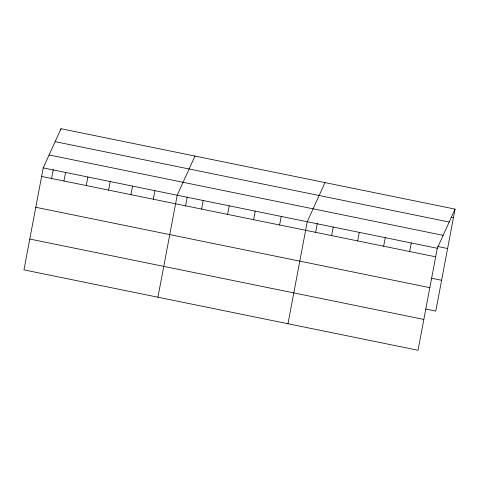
<?xml version="1.0" encoding="UTF-8"?>
<svg xmlns="http://www.w3.org/2000/svg" width="479" height="479" viewBox="0 0 479 479"><rect width="100%" height="100%" fill="white"/><g stroke="black" fill="none" stroke-linecap="round" stroke-linejoin="round"><path stroke-width="0.72" d="M43.224 167.889L23.95 269.887L418.011 350.269L437.285 248.272L455.05 209.113L60.989 128.731L43.224 167.889L437.285 248.272M51.498 178.954L53.277 169.566M60.719 130.156L60.989 128.731M63.935 180.996L65.551 172.44M86.268 185.553L87.885 176.996M108.595 190.109L110.212 181.553M130.929 194.666L132.545 186.109M153.256 199.216L154.873 190.66M157.932 297.219L177.206 195.216L194.971 156.058M185.481 206.281L187.253 196.899M201.593 209.078L203.21 200.521M227.603 214.382L229.219 205.826M253.613 219.687L255.229 211.131M279.616 224.992L281.233 216.436M287.969 323.744L307.243 221.741L325.007 182.583M315.523 232.812L317.296 223.424M331.636 235.602L333.252 227.046M357.645 240.907L359.262 232.351M383.649 246.212L385.266 237.656M409.659 251.517L411.275 242.967M455.05 209.113L435.776 311.111L425.663 309.051M451.266 217.227L453.433 217.67M55.127 141.652L449.188 222.034M49.086 154.968L443.147 235.345M437.495 246.44L447.608 248.505M41.607 176.446L435.668 256.822M431.489 278.209L441.602 280.275M35.781 207.281L429.837 287.663M29.776 239.051L423.837 319.433"/></g></svg>
